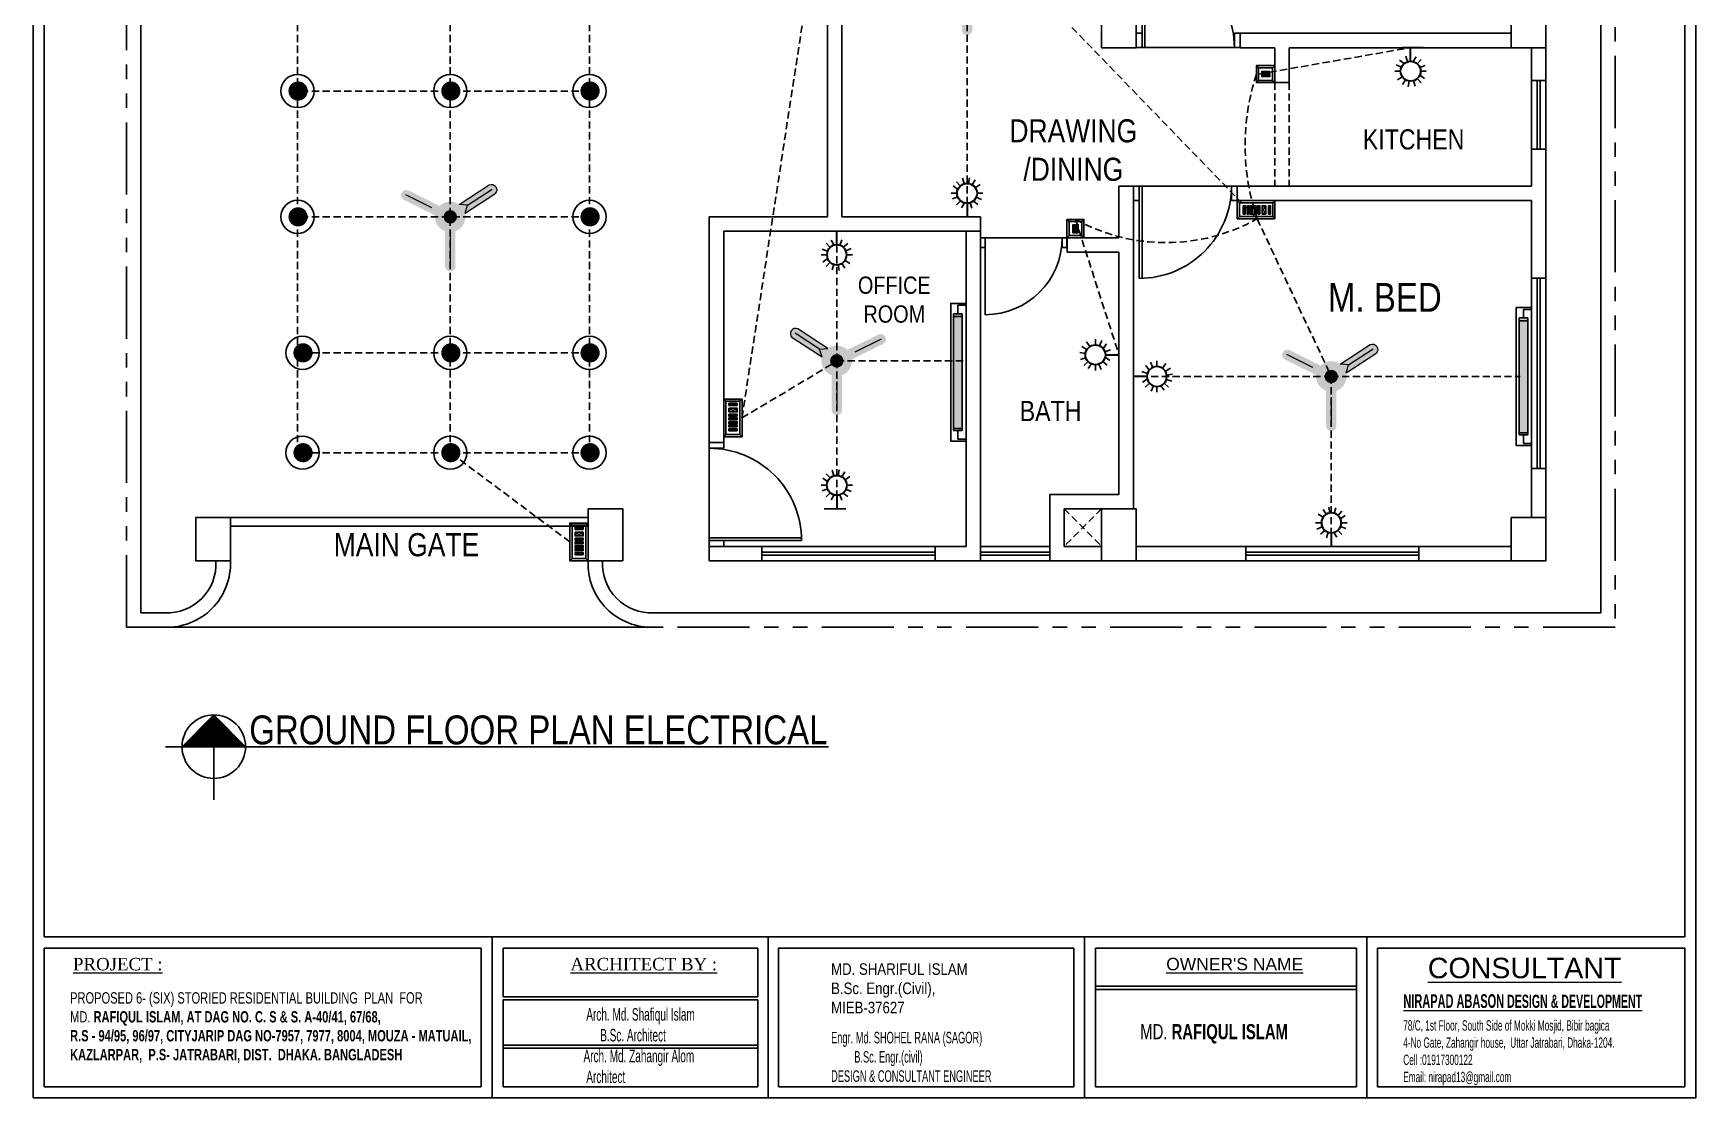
# Model space of a CAD drawing. Header units: inches. Extents: x -159432 to -126829, y -44881 to -40109.
# Drawn here: x -134476 to -133899, y -42599 to -42230 of the extents above; entities that cross this region are included whole.
import ezdxf

# ---------------------------------------------------------------- set-up
doc = ezdxf.new("R2010")
doc.units = ezdxf.units.IN
doc.header["$LTSCALE"] = 10
doc.header["$MEASUREMENT"] = 0
for name, pattern in [('DASHED2', [0.375, 0.25, -0.125]), ('HIDDEN', [0.375, 0.25, -0.125]), ('PHANTOMX2', [5, 2.5, -0.5, 0.5, -0.5, 0.5, -0.5])]:
    doc.linetypes.add(name, pattern=pattern)
doc.layers.get('0').update_dxf_attribs({"color": 140, "lineweight": 25})
for name, color, linetype, lineweight in [('BADHON WIN-1', 10, 'Continuous', 35), ('BOUNDERY', 32, 'PHANTOMX2', 25), ('COLUM', 10, 'Continuous', 25), ('DIM', 6, 'Continuous', 25), ('Dim-1', 7, 'Continuous', 13), ('door', 123, 'Continuous', 25), ('h2', 165, 'Continuous', 30), ('Layer1', 25, 'HIDDEN', 25), ('Layer2', 160, 'HIDDEN', 25), ('Layout3', 222, 'HIDDEN', 30), ('line', 134, 'Continuous', 30), ('Raline', 185, 'Continuous', 30), ('SL', 14, 'Continuous', 30), ('SS', 3, 'Continuous', 20), ('TEXT', 6, 'Continuous', 25), ('TEXT 02', 7, 'Continuous', 9), ('TREE', 8, 'Continuous', 30), ('wall', 7, 'Continuous', 25), ('win', 143, 'Continuous', 25)]:
    doc.layers.add(name, color=color, linetype=linetype, lineweight=lineweight)
doc.styles.add('222', font='arial.ttf')
doc.styles.add('AR8', font='swisscl.ttf', dxfattribs={"height": 10})
doc.styles.add('AREAL', font='arial.ttf')
doc.styles.add('arn', font='ARIALN.TTF')
doc.styles.add('RT', font='romantic.ttf')
doc.styles.add('style1', font='micross.ttf', dxfattribs={"height": 18})

# ---------------------------------------------------------------- blocks, each defined once
blk = doc.blocks.new('D36')
at = {"layer": 'door'}
for p, q in [((27731.72, -1583.1), (27731.72, -1585.1)), ((27736.72, -1583.1), (27731.72, -1583.1)), ((27731.72, -1619.1), (27731.72, -1583.1)), ((27736.72, -1585.1), (27736.72, -1583.1)), ((27731.72, -1585.1), (27736.72, -1585.1)), ((27763.72, -1616.1), (27731.72, -1616.1)), ((27763.72, -1617.1), (27731.72, -1617.1)), ((27736.72, -1617.1), (27731.72, -1617.1)), ((27731.72, -1617.1), (27731.72, -1619.1)), ((27731.72, -1619.1), (27736.72, -1619.1)), ((27736.72, -1619.1), (27736.72, -1617.1))]:
    blk.add_line(p, q, dxfattribs=at)
at = {"layer": 'door', "linetype": 'ByBlock'}
blk.add_ellipse((27731.72, -1617.1), major_axis=(-22.63, -22.63), ratio=1, start_param=2.356194, end_param=3.926991, dxfattribs=at)
blk = doc.blocks.new('FAN')
at = {"layer": 'line'}
h = blk.add_hatch(color=256, dxfattribs=at)
h.paths.add_polyline_path([(0, 7.14), (-1.8, 4.97, -0.175801), (1.8, 4.97)])
h.paths.add_polyline_path([(-6.35, -3.07), (-3.81, -3.67, -0.164914), (-5.25, -0.6)])
h.paths.add_polyline_path([(5.96, -4), (5.12, -1.31, -0.175846), (3.09, -4.29), (3.16, -4.33)])
at = {"layer": 'TREE'}
h = blk.add_hatch(color=102, dxfattribs=at)
h.set_gradient(color1=(22, 194, 68), color2=(172, 207, 0), tint=0.41, name='INVCYLINDER')
h.paths.add_polyline_path([(1.8, 17.3, 0.87787), (-1.8, 17.3), (-1.8, 4.97), (0, 7.14), (1.8, 4.97)])
h = blk.add_hatch(color=102, dxfattribs=at)
h.set_gradient(color1=(22, 194, 68), color2=(172, 207, 0), tint=0.41, name='INVCYLINDER')
h.paths.add_polyline_path([(-5.29, 0, 0.024506), (-5.26, -0.52), (-5.2, -0.49), (-5.25, -0.6, 0.164914), (-3.81, -3.67), (-3.6, -3.72), (-3.7, -3.77, 0.665006), (5.29, 0, 1)])
h.paths.add_polyline_path([(-2.34, 0, -1), (2.34, 0, -1)], flags=16)
h = blk.add_hatch(color=44, dxfattribs=at)
h.set_gradient(color1=(181, 129, 26), color2=(245, 162, 0), tint=0.41, name='CYLINDER')
h.paths.add_polyline_path([(-2.34, 0, 1), (2.34, 0, 1)])
h = blk.add_hatch(color=102, dxfattribs=at)
h.set_gradient(color1=(22, 194, 68), color2=(172, 207, 0), tint=0.41, name='INVCYLINDER')
h.paths.add_polyline_path([(5.96, -4), (3.16, -4.33), (13.5, -11.05, 0.87787), (15.46, -8.03), (5.12, -1.31)])
h.paths.add_polyline_path([(-3.7, -3.77, -0.00679), (-3.81, -3.67), (-6.35, -3.07), (-5.25, -0.6, -0.003812), (-5.26, -0.52), (-16.25, -5.98, 0.87787), (-14.64, -9.21)])
at = {"layer": 'Raline', "lineweight": 15}
for p, q in [((0, 7.14), (0, 17.3)), ((-6.35, -3.07), (-15.44, -7.6)), ((3.09, -4.29), (13.5, -11.05)), ((5.96, -4), (3.16, -4.33)), ((5.12, -1.31), (15.46, -8.03)), ((5.12, -1.31), (5.96, -4)), ((5.96, -4), (14.48, -9.54))]:
    blk.add_line(p, q, dxfattribs=at)
blk.add_arc((14.29, -9.41), 1.82, 244.43087, 49.54656, dxfattribs=at)
blk = doc.blocks.new('tl')
at = {"layer": 'Raline'}
h = blk.add_hatch(color=7, dxfattribs=at)
h.set_gradient(color1=(220, 254, 247), one_color=1, tint=1, name='CYLINDER')
h.paths.add_polyline_path([(-740643.13, -277273.44), (-740646.16, -277273.44), (-740646.16, -277234.62), (-740643.13, -277234.62)])
at = {"layer": 'TREE'}
h = blk.add_hatch(color=203, dxfattribs=at)
h.set_gradient(color1=(189, 131, 208), color2=(108, 93, 201), tint=0.56, name='INVCYLINDER')
h.paths.add_polyline_path([(-740643.13, -277273.44), (-740643.13, -277274.38), (-740646.16, -277274.38), (-740646.16, -277273.44)])
h.paths.add_polyline_path([(-740643.13, -277233.83), (-740643.13, -277234.62), (-740646.16, -277234.62), (-740646.16, -277233.83)])
at = {"layer": 'Dim-1', "lineweight": -2}
for p, q in [((-740646.16, -277274.38), (-740646.16, -277233.83)), ((-740646.16, -277233.83), (-740643.13, -277233.83)), ((-740643.13, -277233.83), (-740643.13, -277274.38)), ((-740643.13, -277274.38), (-740646.16, -277274.38))]:
    blk.add_line(p, q, dxfattribs=at)
at = {"layer": 'Raline'}
for p, q in [((-740644.64, -277230.92), (-740647.45, -277230.92)), ((-740644.64, -277233.83), (-740644.64, -277230.92)), ((-740643.13, -277234.62), (-740646.16, -277234.62)), ((-740643.13, -277273.44), (-740646.16, -277273.44)), ((-740644.64, -277274.38), (-740644.64, -277277.29)), ((-740644.64, -277277.29), (-740647.45, -277277.29))]:
    blk.add_line(p, q, dxfattribs=at)
at = {"layer": 'SL'}
blk.add_lwpolyline([(-740647.45, -277277.96), (-740647.45, -277230.23), (-740642.16, -277230.23), (-740642.16, -277277.96)], close=True, dxfattribs=at)
blk = doc.blocks.new('fgghghg')
for p, q in [((845.87, -13615.05), (845.87, -13622.48)), ((845.87, -13619.39), (845.87, -13615.05)), ((845.87, -13619.39), (845.87, -13619.39))]:
    blk.add_line(p, q)
at = {"color": 131, "lineweight": 35}
blk.add_line((850.57, -13619.39), (845.87, -13619.39), dxfattribs=at)
blk.add_circle((854.03, -13619.39), 3.45, dxfattribs=at)
blk = doc.blocks.new('fhfgjjj')
at = {"linetype": 'DASHED2', "ltscale": 0.8}
for p, q in [((851.16, -13612.89), (850.38, -13610.87)), ((852.39, -13612.66), (852.39, -13610.5)), ((853.73, -13612.93), (855.05, -13611.16)), ((849.05, -13615.24), (847.17, -13614.03)), ((849.83, -13613.8), (848.22, -13612.35)), ((854.94, -13613.78), (856.53, -13612.32)), ((855.68, -13615.08), (857.75, -13614.43)), ((855.81, -13616.61), (857.95, -13616.93)), ((849.11, -13617.19), (847.05, -13617.86)), ((849.72, -13618.31), (848.39, -13620.06)), ((851, -13619.28), (850.13, -13621.26)), ((852.39, -13619.57), (852.39, -13621.74)), ((854.32, -13618.98), (855.53, -13620.78)), ((855.34, -13617.91), (857.19, -13619.04))]:
    blk.add_line(p, q, dxfattribs=at)
blk.add_blockref('fgghghg', (-1.64, 3.28))
blk = doc.blocks.new('sd')
at = {"layer": 'BADHON WIN-1', "color": 0, "lineweight": 25, "ltscale": 0.13}
for p, q in [((13225.67, 879.3), (13224.92, 880.05)), ((13236.8, 879.3), (13237.54, 880.05)), ((13225.67, 874.67), (13224.92, 873.93)), ((13230.21, 877.92), (13230.22, 876.87)), ((13230.22, 876.87), (13230.21, 876.23)), ((13230.44, 877.92), (13230.42, 876.87)), ((13230.44, 876.23), (13230.42, 876.87)), ((13231.43, 877.92), (13231.45, 876.87)), ((13231.45, 876.87), (13231.43, 876.23)), ((13231.67, 877.92), (13231.65, 876.87)), ((13231.67, 876.23), (13231.65, 876.87)), ((13232.72, 877.92), (13232.74, 876.87)), ((13232.74, 876.87), (13232.72, 876.23)), ((13232.96, 877.92), (13232.93, 876.87)), ((13232.96, 876.23), (13232.93, 876.87)), ((13233.77, 877.92), (13233.79, 876.87)), ((13233.79, 876.87), (13233.77, 876.23)), ((13234.01, 877.92), (13233.99, 876.87)), ((13234.01, 876.23), (13233.99, 876.87)), ((13235.06, 877.92), (13235.08, 876.87)), ((13235.08, 876.87), (13235.06, 876.23)), ((13235.3, 877.92), (13235.27, 876.87)), ((13235.3, 876.23), (13235.27, 876.87)), ((13236.8, 874.67), (13237.54, 873.93))]:
    blk.add_line(p, q, dxfattribs=at)
for points in [[(13224.92, 880.05), (13224.92, 873.93), (13237.54, 873.93), (13237.54, 880.05)], [(13225.67, 879.3), (13225.67, 874.67), (13236.8, 874.67), (13236.8, 879.3)], [(13227.06, 878.45), (13227.06, 875.69), (13226.36, 875.69), (13226.36, 878.45)], [(13226.96, 878.32), (13226.96, 875.78), (13226.45, 875.78), (13226.45, 878.32)], [(13230.69, 878.45), (13230.69, 875.69), (13229.99, 875.69), (13229.99, 878.45)], [(13230.59, 878.32), (13230.59, 875.78), (13230.08, 875.78), (13230.08, 878.32)], [(13231.92, 878.45), (13231.92, 875.69), (13231.22, 875.69), (13231.22, 878.45)], [(13231.82, 878.32), (13231.82, 875.78), (13231.31, 875.78), (13231.31, 878.32)], [(13233.21, 878.45), (13233.21, 875.69), (13232.51, 875.69), (13232.51, 878.45)], [(13233.11, 878.32), (13233.11, 875.78), (13232.59, 875.78), (13232.59, 878.32)], [(13234.26, 878.45), (13234.26, 875.69), (13233.56, 875.69), (13233.56, 878.45)], [(13234.16, 878.32), (13234.16, 875.78), (13233.65, 875.78), (13233.65, 878.32)], [(13235.55, 878.45), (13235.55, 875.69), (13234.85, 875.69), (13234.85, 878.45)], [(13235.45, 878.32), (13235.45, 875.78), (13234.93, 875.78), (13234.93, 878.32)]]:
    blk.add_lwpolyline(points, close=True, dxfattribs=at)
for points in [[(13228.72, 875.69), (13228.01, 875.69), (13228.01, 878.45), (13228.72, 878.45)], [(13228.61, 875.78), (13228.1, 875.78), (13228.1, 878.32), (13228.61, 878.32)], [(13228.6, 878.32), (13229.11, 878.32), (13229.11, 875.78), (13228.6, 875.78)], [(13228.72, 878.45), (13229.21, 878.45), (13229.21, 875.69), (13228.72, 875.69)]]:
    blk.add_lwpolyline(points, dxfattribs=at)
for centre, radius in [((13226.4, 878.4), 0.00699), ((13227.01, 878.38), 0.00593), ((13228.06, 878.4), 0.00699), ((13228.66, 878.38), 0.00593), ((13230.03, 878.4), 0.00699), ((13230.64, 878.38), 0.00593), ((13231.26, 878.4), 0.00699), ((13231.87, 878.38), 0.00593), ((13232.55, 878.4), 0.00699), ((13233.16, 878.38), 0.00593), ((13233.6, 878.4), 0.00699), ((13234.21, 878.38), 0.00593), ((13234.89, 878.4), 0.00699), ((13235.5, 878.38), 0.00593), ((13226.41, 875.73), 0.0139), ((13226.7, 877.73), 0.165), ((13226.7, 876.4), 0.165), ((13227.01, 875.73), 0.0117), ((13228.06, 875.73), 0.0139), ((13228.35, 877.73), 0.165), ((13228.35, 876.4), 0.165), ((13228.66, 875.73), 0.0117), ((13228.85, 877.07), 0.165), ((13230.04, 875.73), 0.0139), ((13230.64, 875.73), 0.0117), ((13231.27, 875.73), 0.0139), ((13231.87, 875.73), 0.0117), ((13232.56, 875.73), 0.0139), ((13233.15, 875.73), 0.0117), ((13233.61, 875.73), 0.0139), ((13234.21, 875.73), 0.0117), ((13234.9, 875.73), 0.0139), ((13235.49, 875.73), 0.0117)]:
    blk.add_circle(centre, radius, dxfattribs=at)
for centre, radius, start, end in [((13230.32, 877.92), 0.116, 356.3279, 183.0261), ((13230.32, 876.3), 0.138, 212.8145, 327.2677), ((13231.55, 877.92), 0.116, 356.3279, 183.0261), ((13231.55, 876.3), 0.138, 212.8145, 327.2677), ((13232.84, 877.92), 0.116, 356.3279, 183.0261), ((13232.84, 876.3), 0.138, 212.8145, 327.2677), ((13233.89, 877.92), 0.116, 356.3279, 183.0261), ((13233.89, 876.3), 0.138, 212.8145, 327.2677), ((13235.18, 877.92), 0.116, 356.3279, 183.0261), ((13235.18, 876.3), 0.138, 212.8145, 327.2677)]:
    blk.add_arc(centre, radius, start, end, dxfattribs=at)
blk = doc.blocks.new('g')
at = {"layer": 'BADHON WIN-1', "color": 0, "lineweight": 25, "ltscale": 0.13}
for p, q in [((12364.24, 900.77), (12363.47, 901.54)), ((12365.77, 899.34), (12365.79, 898.24)), ((12366.01, 899.34), (12365.99, 898.24)), ((12366.86, 899.34), (12366.88, 898.24)), ((12367.1, 899.34), (12367.08, 898.24)), ((12368.59, 900.77), (12369.36, 901.54)), ((12364.24, 895.97), (12363.47, 895.2)), ((12365.79, 898.24), (12365.77, 897.58)), ((12366.01, 897.58), (12365.99, 898.24)), ((12366.88, 898.24), (12366.86, 897.58)), ((12367.1, 897.58), (12367.08, 898.24)), ((12368.59, 895.97), (12369.36, 895.2))]:
    blk.add_line(p, q, dxfattribs=at)
for points in [[(12363.47, 901.54), (12363.47, 895.2), (12369.36, 895.2), (12369.36, 901.54)], [(12364.24, 900.77), (12364.24, 895.97), (12368.59, 895.97), (12368.59, 900.77)], [(12366.27, 899.88), (12366.27, 897.02), (12365.55, 897.02), (12365.55, 899.88)], [(12366.17, 899.75), (12366.17, 897.11), (12365.64, 897.11), (12365.64, 899.75)], [(12367.36, 899.88), (12367.36, 897.02), (12366.64, 897.02), (12366.64, 899.88)], [(12367.26, 899.75), (12367.26, 897.11), (12366.73, 897.11), (12366.73, 899.75)]]:
    blk.add_lwpolyline(points, close=True, dxfattribs=at)
for centre, radius in [((12365.59, 899.83), 0.00725), ((12366.22, 899.81), 0.00615), ((12366.68, 899.83), 0.00725), ((12367.31, 899.81), 0.00615), ((12365.6, 897.06), 0.0144), ((12366.22, 897.06), 0.0122), ((12366.69, 897.06), 0.0144), ((12367.31, 897.06), 0.0122)]:
    blk.add_circle(centre, radius, dxfattribs=at)
for centre, radius, start, end in [((12365.89, 899.34), 0.121, 356.32789, 183.02612), ((12366.98, 899.34), 0.121, 356.32789, 183.02612), ((12365.89, 897.66), 0.144, 212.81453, 327.26774), ((12366.98, 897.66), 0.144, 212.81453, 327.26774)]:
    blk.add_arc(centre, radius, start, end, dxfattribs=at)
blk = doc.blocks.new('D1')
at = {"layer": 'door'}
for p, q in [((231942, 594723), (231942, 594673)), ((232042, 594723), (231942, 594723)), ((232042, 594673), (232042, 594723)), ((231942, 594673), (232042, 594673)), ((232742, 593873), (231942, 593873)), ((232042, 593873), (231942, 593873)), ((231942, 593873), (231942, 593823)), ((232042, 593823), (232042, 593873)), ((231942, 593823), (232042, 593823))]:
    blk.add_line(p, q, dxfattribs=at)
at = {"layer": 'door', "linetype": 'ByBlock'}
blk.add_arc((231942, 593873), 800, 0, 90, dxfattribs=at)
blk = doc.blocks.new('door')
at = {"layer": 'door'}
blk.add_line((-148358.38, -38071.49), (-148328.38, -38071.49), dxfattribs=at)
at = {"layer": 'door', "extrusion": (0, 0, -1), "xscale": 0.03333332273177803, "yscale": 0.03333332278998569, "zscale": -0.0333333227645894, "rotation": 90}
blk.add_blockref('D1', (168152.49, -45802.87), dxfattribs=at)

msp = doc.modelspace()

# ---------------------------------------------------------------- hatches: boundary and pattern name
at = {"layer": 'Raline'}
h = msp.add_hatch(color=51, dxfattribs=at)
h.set_gradient(color1=(239, 243, 165), color2=(254, 254, 251), one_color=1, tint=0.99, name='SPHERICAL')
h.paths.add_polyline_path([(-134383.81593, -42246.63603, 1), (-134383.81593, -42253.31738, 1)])
h = msp.add_hatch(color=51, dxfattribs=at)
h.set_gradient(color1=(239, 243, 165), color2=(254, 254, 251), one_color=1, tint=0.99, name='SPHERICAL')
h.paths.add_polyline_path([(-134330.85825, -42246.63603, 1), (-134330.85825, -42253.31738, 1)])
h = msp.add_hatch(color=51, dxfattribs=at)
h.set_gradient(color1=(239, 243, 165), color2=(254, 254, 251), one_color=1, tint=0.99, name='SPHERICAL')
h.paths.add_polyline_path([(-134282.60556, -42246.63603, 1), (-134282.60556, -42253.31738, 1)])
h = msp.add_hatch(color=51, dxfattribs=at)
h.set_gradient(color1=(239, 243, 165), color2=(254, 254, 251), one_color=1, tint=0.99, name='SPHERICAL')
h.paths.add_polyline_path([(-134383.81593, -42290.25169, 1), (-134383.81593, -42296.93304, 1)])
h = msp.add_hatch(color=51, dxfattribs=at)
h.set_gradient(color1=(239, 243, 165), color2=(254, 254, 251), one_color=1, tint=0.99, name='SPHERICAL')
h.paths.add_polyline_path([(-134282.60556, -42290.25169, 1), (-134282.60556, -42296.93304, 1)])
h = msp.add_hatch(color=51, dxfattribs=at)
h.set_gradient(color1=(239, 243, 165), color2=(254, 254, 251), one_color=1, tint=0.99, name='SPHERICAL')
h.paths.add_polyline_path([(-134382.09948, -42337.40393, 1), (-134382.09948, -42344.08528, 1)])
h = msp.add_hatch(color=51, dxfattribs=at)
h.set_gradient(color1=(239, 243, 165), color2=(254, 254, 251), one_color=1, tint=0.99, name='SPHERICAL')
h.paths.add_polyline_path([(-134330.85825, -42337.40393, 1), (-134330.85825, -42344.08528, 1)])
h = msp.add_hatch(color=51, dxfattribs=at)
h.set_gradient(color1=(239, 243, 165), color2=(254, 254, 251), one_color=1, tint=0.99, name='SPHERICAL')
h.paths.add_polyline_path([(-134282.60556, -42337.40393, 1), (-134282.60556, -42344.08528, 1)])
h = msp.add_hatch(color=51, dxfattribs=at)
h.set_gradient(color1=(239, 243, 165), color2=(254, 254, 251), one_color=1, tint=0.99, name='SPHERICAL')
h.paths.add_polyline_path([(-134382.09948, -42372.01078, 1), (-134382.09948, -42378.69213, 1)])
h = msp.add_hatch(color=51, dxfattribs=at)
h.set_gradient(color1=(239, 243, 165), color2=(254, 254, 251), one_color=1, tint=0.99, name='SPHERICAL')
h.paths.add_polyline_path([(-134330.85825, -42372.01078, 1), (-134330.85825, -42378.69213, 1)])
h = msp.add_hatch(color=51, dxfattribs=at)
h.set_gradient(color1=(239, 243, 165), color2=(254, 254, 251), one_color=1, tint=0.99, name='SPHERICAL')
h.paths.add_polyline_path([(-134282.60556, -42372.01078, 1), (-134282.60556, -42378.69213, 1)])
at = {"layer": 'TEXT', "ltscale": 10}
h = msp.add_hatch(dxfattribs=at)
h.set_pattern_fill('ANSI31', color=256, scale=4.330564, angle=225, style=0)
h.set_pattern_definition([(270, (-144306.4, -42477.12874), (0.541320458, -6e-16), [])])
h.paths.add_polyline_path([(-134413.03285, -42466.26644), (-134424.04176, -42477.27536), (-134402.02394, -42477.27536)])
h.paths.add_polyline_path([(-134417.45022, -42477.36025), (-134408.55674, -42477.36025), (-134408.55674, -42468.85271), (-134417.45022, -42468.85271)], flags=9)

# ---------------------------------------------------------------- linework, layer by layer
at = {"layer": 'BOUNDERY'}
msp.add_lwpolyline([(-134443.28725, -41787.82783), (-133927.28725, -41787.82783), (-133927.28725, -42435.82783), (-134443.28725, -42435.82783)], close=True, dxfattribs=at)
at = {"layer": 'COLUM'}
for points in [[(-134105.28725, -42214.94042), (-134093.28725, -42214.94042), (-134093.28725, -42234.94042), (-134105.28725, -42234.94042), (-134105.28725, -42214.94042)], [(-133951.28725, -42216.94042), (-133951.28725, -42234.94042), (-133963.28725, -42234.94042), (-133963.28725, -42216.94042), (-133951.28725, -42216.94042)], [(-134271.28725, -42394.82783), (-134271.28725, -42412.82783), (-134283.28725, -42412.82783), (-134283.28725, -42394.82783), (-134271.28725, -42394.82783)], [(-134105.28725, -42394.82783), (-134093.28725, -42394.82783), (-134093.28725, -42412.82783), (-134105.28725, -42412.82783), (-134105.28725, -42394.82783)], [(-134407.28725, -42397.82783), (-134407.28725, -42412.82783), (-134419.28725, -42412.82783), (-134419.28725, -42397.82783), (-134407.28725, -42397.82783)], [(-133951.28725, -42397.82784), (-133951.28725, -42412.82784), (-133963.28725, -42412.82784), (-133963.28725, -42397.82784), (-133951.28725, -42397.82784)]]:
    msp.add_lwpolyline(points, dxfattribs=at)
at = {"layer": 'DIM'}
msp.add_line((-134430.21948, -42435.82783), (-134260.35502, -42435.82783), dxfattribs=at)
at = {"layer": 'door', "linetype": 'HIDDEN'}
for p, q in [((-134045.28725, -42247.053), (-134045.28725, -42282.94042)), ((-134040.28725, -42247.053), (-134040.28725, -42282.94042))]:
    msp.add_line(p, q, dxfattribs=at)
at = {"layer": 'door'}
for p, q in [((-134407.28725, -42397.82783), (-134283.28725, -42397.82783)), ((-134407.28725, -42400.82783), (-134283.28725, -42400.82783))]:
    msp.add_line(p, q, dxfattribs=at)
at = {"layer": 'h2', "linetype": 'HIDDEN'}
for p, q in [((-134118.28725, -42394.82783), (-134105.28725, -42407.82783)), ((-134105.28725, -42394.82783), (-134118.28725, -42407.82783))]:
    msp.add_line(p, q, dxfattribs=at)
at = {"layer": 'Layer1'}
for p, q in [((-134384.00369, -42204.24116), (-134384.00369, -42375.34823)), ((-134331.04601, -42204.24116), (-134331.04601, -42375.34823)), ((-134282.79332, -42204.24116), (-134282.79332, -42375.34823)), ((-134151.92691, -42211.70755), (-134151.92691, -42293.58914)), ((-134050.85977, -42244.11104), (-133998.19868, -42234.94042)), ((-134282.79332, -42249.97348), (-134384.00369, -42249.97348)), ((-134282.79332, -42293.58914), (-134384.00369, -42293.58914)), ((-134114.34528, -42294.48587), (-134099.28725, -42341.41363)), ((-134051.38507, -42294.28238), (-134025.67026, -42348.93967)), ((-134197.0795, -42343.50941), (-134197.0795, -42298.58914)), ((-134282.79332, -42340.74138), (-134384.00369, -42340.74138)), ((-134229.94529, -42363.28765), (-134196.804, -42343.50941)), ((-134197.0795, -42343.50941), (-134197.0795, -42394.82783)), ((-134197.0795, -42343.50941), (-134152.28725, -42343.50941)), ((-134025.67026, -42348.93967), (-134094.28725, -42348.93967)), ((-134025.68689, -42348.93967), (-134025.68689, -42407.82783)), ((-134025.68689, -42348.93967), (-133960.18689, -42348.93967)), ((-134282.79332, -42375.34823), (-134384.00369, -42375.34823)), ((-134289.62921, -42406.28765), (-134331.04601, -42375.34823))]:
    msp.add_line(p, q, dxfattribs=at)
at = {"layer": 'Layer2'}
for centre, radius, start, end in [((-133975.43422, -42268.82653), 80.10326, 162.02840818, 198.5292009), ((-134083.04852, -42237.65676), 64.87708, 241.15767913, 299.21269383)]:
    msp.add_arc(centre, radius, start, end, dxfattribs=at)
at = {"layer": 'Layout3'}
for p, q in [((-134229.94529, -42363.28765), (-134196.39767, -42144.36379)), ((-134196.39767, -42144.36379), (-134051.38507, -42294.28238))]:
    msp.add_line(p, q, dxfattribs=at)
at = {"layer": 'line'}
for p, q in [((-134471.82303, -42543.25412), (-133903.13719, -42543.25412)), ((-134316.50693, -42598.98738), (-134316.50693, -42543.25412)), ((-134220.82885, -42598.98738), (-134220.82885, -42543.25412)), ((-134111.17245, -42598.98738), (-134111.17245, -42543.25412)), ((-134013.4045, -42598.98738), (-134013.4045, -42543.25412)), ((-134471.82303, -42547.17218), (-134320.29525, -42547.17218)), ((-134320.29525, -42595.19906), (-134320.29525, -42547.17218)), ((-134312.71862, -42563.99696), (-134312.71862, -42547.17218)), ((-134312.71862, -42547.17218), (-134224.49715, -42547.17218)), ((-134292.46566, -42547.17218), (-134224.49715, -42547.17218)), ((-134224.49715, -42563.99696), (-134224.49715, -42547.17218)), ((-134217.26415, -42573.92595), (-134217.26415, -42547.17218)), ((-134217.26415, -42547.17218), (-134114.89228, -42547.17218)), ((-134114.89228, -42575.00833), (-134114.89228, -42547.17218)), ((-134107.45262, -42573.92595), (-134107.45262, -42547.17218)), ((-134107.45262, -42547.17218), (-134016.91767, -42547.17218)), ((-134016.91767, -42595.19907), (-134016.91767, -42547.17218)), ((-134009.68467, -42547.17218), (-133903.13719, -42547.17218)), ((-134009.68467, -42595.19907), (-134009.68467, -42547.17218)), ((-134107.45262, -42560.34649), (-134016.91767, -42560.34649)), ((-134107.45262, -42561.42886), (-134016.91767, -42561.42886)), ((-134312.71862, -42563.99696), (-134224.49715, -42563.99696)), ((-134312.71862, -42595.19906), (-134312.71862, -42565.07933)), ((-134312.71862, -42565.07933), (-134224.49715, -42565.07933)), ((-134224.49715, -42595.19907), (-134224.49715, -42565.07933)), ((-134217.26415, -42595.19907), (-134217.26415, -42573.92595)), ((-134107.45262, -42595.19907), (-134107.45262, -42573.92595)), ((-134312.48005, -42580.7581), (-134224.49715, -42580.7581)), ((-134312.48005, -42581.84047), (-134224.49715, -42581.84047))]:
    msp.add_line(p, q, dxfattribs=at)
msp.add_lwpolyline([(-134475.61135, -41732.56933), (-134475.61135, -42598.98738), (-133899.34887, -42598.98738), (-133899.34887, -41732.56933)], close=True, dxfattribs=at)
for points in [[(-133903.13719, -42543.25412), (-133903.13719, -41736.35764), (-134471.82303, -41736.35764), (-134471.82303, -42543.25412)], [(-134471.82303, -42547.17218), (-134471.82303, -42595.19906), (-134320.29525, -42595.19906)], [(-134009.68467, -42595.19906), (-133903.13719, -42595.19906), (-133903.13719, -42547.17218)], [(-134217.26415, -42595.19906), (-134114.89228, -42595.19906), (-134114.89228, -42575.00833)], [(-134312.71862, -42595.19906), (-134224.49715, -42595.19906)], [(-134107.45262, -42595.19906), (-134016.91767, -42595.19906)]]:
    msp.add_lwpolyline(points, dxfattribs=at)
at = {"layer": 'Raline', "lineweight": 25}
for centre in [(-134384.00369, -42249.97348), (-134331.04601, -42249.97348), (-134282.79332, -42249.97348), (-134384.00369, -42293.58914), (-134282.79332, -42293.58914), (-134382.28725, -42340.74138), (-134331.04601, -42340.74138), (-134282.79332, -42340.74138), (-134382.28725, -42375.34823), (-134331.04601, -42375.34823), (-134282.79332, -42375.34823)]:
    msp.add_circle(centre, 5.76378, dxfattribs=at)
at = {"layer": 'TEXT', "ltscale": 10}
for p, q in [((-134413.03285, -42466.26644), (-134424.04176, -42477.27536)), ((-134413.03285, -42466.26644), (-134402.02394, -42477.27536)), ((-134429.77429, -42477.27536), (-134399.41182, -42477.27536)), ((-134413.03285, -42477.27536), (-134413.03285, -42495.68983)), ((-134199.97185, -42477.27536), (-134399.85865, -42477.27536))]:
    msp.add_line(p, q, dxfattribs=at)
msp.add_ellipse((-134413.03285, -42477.27536), major_axis=(-7.78448, -7.78448), ratio=1, start_param=4.71238898, end_param=10.995574288, dxfattribs=at)
at = {"layer": 'wall'}
for p, q in [((-134200.28725, -42293.58914), (-134200.28725, -42170.82783)), ((-134195.28725, -42293.58914), (-134195.28725, -42165.82783)), ((-134057.28725, -42229.94042), (-133963.28725, -42229.94042)), ((-134057.28725, -42234.94042), (-134057.28725, -42229.94042)), ((-134105.28725, -42234.94042), (-134100.28725, -42234.94042)), ((-134057.28725, -42234.94042), (-134045.28725, -42234.94042)), ((-134040.28725, -42234.94042), (-133956.28725, -42234.94042)), ((-134045.28725, -42247.053), (-134040.28725, -42247.053)), ((-133951.28725, -42246.36566), (-133956.28725, -42246.36566)), ((-133956.28725, -42270.11754), (-133951.28725, -42270.11754)), ((-134099.28725, -42282.94042), (-134094.28725, -42282.94042)), ((-134058.28725, -42282.94042), (-133956.28725, -42282.94042)), ((-134058.28725, -42287.94042), (-133956.28725, -42287.94042)), ((-134241.28725, -42293.58914), (-134241.28725, -42371.82783)), ((-134200.28725, -42293.58914), (-134241.28725, -42293.58914)), ((-134195.28725, -42293.58914), (-134147.28725, -42293.58914)), ((-134147.28725, -42293.58914), (-134147.28725, -42412.82783)), ((-134236.28725, -42298.58914), (-134236.28725, -42371.82783)), ((-134236.28725, -42298.58914), (-134147.28725, -42298.58914)), ((-134152.28725, -42298.58914), (-134152.28725, -42407.82783)), ((-134117.28725, -42300.82783), (-134117.28725, -42305.82783)), ((-134117.28725, -42300.82783), (-134099.28725, -42300.82783)), ((-134117.28725, -42305.82783), (-134099.28725, -42305.82783)), ((-133951.28725, -42314.88413), (-133956.28725, -42314.88413)), ((-134241.28725, -42371.82783), (-134236.28725, -42371.82783)), ((-133951.28725, -42380.88413), (-133956.28725, -42380.88413)), ((-134123.28725, -42389.82783), (-134099.28725, -42389.82783)), ((-134105.28725, -42394.82783), (-134118.28725, -42394.82783)), ((-134241.28725, -42407.82783), (-134223.03646, -42407.82783)), ((-134241.28725, -42407.82783), (-134241.28725, -42412.82783)), ((-134241.28725, -42412.82783), (-134223.03646, -42412.82783)), ((-134223.03646, -42407.82783), (-134223.03646, -42412.82783)), ((-134163.03646, -42407.82783), (-134152.28725, -42407.82783)), ((-134163.03646, -42412.82783), (-134163.03646, -42407.82783)), ((-134163.03646, -42412.82783), (-134147.28725, -42412.82783)), ((-134105.28725, -42412.82783), (-134123.28725, -42412.82783)), ((-134105.28725, -42407.82783), (-134118.28725, -42407.82783)), ((-134093.28725, -42407.82783), (-134055.28725, -42407.82783)), ((-134093.28725, -42412.82783), (-134055.28725, -42412.82783)), ((-134055.28725, -42412.82783), (-134055.28725, -42407.82783)), ((-134055.28725, -42412.82783), (-134055.28725, -42407.82783)), ((-133995.28725, -42407.82783), (-133963.28725, -42407.82783)), ((-133995.28725, -42412.82783), (-133995.28725, -42407.82783)), ((-133995.28725, -42412.82783), (-133995.28725, -42407.82783)), ((-133995.28725, -42412.82783), (-133963.28725, -42412.82783))]:
    msp.add_line(p, q, dxfattribs=at)
at = {"layer": 'wall', "ltscale": 0.5}
for p, q in [((-134045.28725, -42246.94042), (-134045.28725, -42234.94042)), ((-134040.28725, -42246.94042), (-134040.28725, -42234.94042)), ((-133956.28725, -42246.36566), (-133956.28725, -42234.94042)), ((-133951.28725, -42246.36566), (-133951.28725, -42234.94042)), ((-133956.28725, -42282.94042), (-133956.28725, -42270.11754)), ((-133951.28725, -42314.88413), (-133951.28725, -42270.11754)), ((-134099.28725, -42300.82783), (-134099.28725, -42282.94042)), ((-134094.28725, -42394.82783), (-134094.28725, -42282.94042)), ((-134094.28725, -42394.82783), (-134094.28725, -42282.94042)), ((-134058.28725, -42287.94042), (-134058.28725, -42282.94042)), ((-133956.28725, -42314.88413), (-133956.28725, -42287.94042)), ((-134099.28725, -42389.82783), (-134099.28725, -42305.82783)), ((-133956.28725, -42397.82784), (-133956.28725, -42380.88413)), ((-133951.28725, -42397.82784), (-133951.28725, -42380.88413)), ((-134123.28725, -42412.82783), (-134123.28725, -42389.82783)), ((-134118.28725, -42407.82783), (-134118.28725, -42394.82783))]:
    msp.add_line(p, q, dxfattribs=at)
msp.add_lwpolyline([(-134428.29048, -42430.82783), (-134438.28725, -42430.82783), (-134438.28725, -41792.82783), (-133932.28725, -41792.82783), (-133932.28725, -42430.82783), (-134262.28402, -42430.82783)], dxfattribs=at)
for centre, radius, start, end in [((-134429.19264, -42413.91931), 21.93257, 267.31654738, 2.85252397), ((-134261.38186, -42413.91931), 21.93257, 177.14747603, 272.68345262), ((-134429.19264, -42413.91931), 16.93257, 267.31654738, 2.85252397), ((-134261.38186, -42413.91931), 16.93257, 177.14747603, 272.68345262)]:
    msp.add_arc(centre, radius, start, end, dxfattribs=at)
at = {"layer": 'win'}
for p, q in [((-133956.28725, -42246.36566), (-133956.28725, -42270.11754)), ((-133954.28725, -42246.36566), (-133954.28725, -42270.11754)), ((-133953.28725, -42270.11754), (-133953.28725, -42246.36566)), ((-133951.28725, -42246.36566), (-133951.28725, -42270.11754)), ((-133956.28725, -42314.88413), (-133956.28725, -42380.88413)), ((-133954.28725, -42314.88413), (-133954.28725, -42380.88413)), ((-133953.28725, -42380.88413), (-133953.28725, -42314.88413)), ((-133951.28725, -42380.88413), (-133951.28725, -42314.88413)), ((-134163.03646, -42407.82783), (-134223.03646, -42407.82783)), ((-134163.03646, -42409.82783), (-134223.03646, -42409.82783)), ((-134163.03646, -42410.82783), (-134223.03646, -42410.82783)), ((-134163.03646, -42412.82783), (-134223.03646, -42412.82783)), ((-134123.28725, -42407.82783), (-134147.28725, -42407.82783)), ((-134123.28725, -42409.82783), (-134147.28725, -42409.82783)), ((-134123.28725, -42410.82783), (-134147.28725, -42410.82783)), ((-134123.28725, -42412.82783), (-134147.28725, -42412.82783)), ((-133995.28725, -42407.82783), (-134055.28725, -42407.82783)), ((-133995.28725, -42407.82783), (-134055.28725, -42407.82783)), ((-133995.28725, -42409.82783), (-134055.28725, -42409.82783)), ((-133995.28725, -42409.82783), (-134055.28725, -42409.82783)), ((-134055.28725, -42410.82783), (-133995.28725, -42410.82783)), ((-134055.28725, -42410.82783), (-133995.28725, -42410.82783)), ((-133995.28725, -42412.82783), (-134055.28725, -42412.82783))]:
    msp.add_line(p, q, dxfattribs=at)

# ---------------------------------------------------------------- block references
for p, rotation in [((-120382.08217, -41390.7102), 270), ((-147768.04342, -43137.81936), 90), ((-133255.05703, -55957.53014), 180), ((-147813.19601, -43239.05805), 90)]:
    msp.add_blockref('fhfgjjj', p, dxfattribs=dict(rotation=rotation))
at = {"xscale": -1}
for p, rotation in [((-147813.19601, -41454.35892), 90), ((-134938.51747, -55965.05618), 180), ((-120409.57038, -43252.05805), 270)]:
    msp.add_blockref('fhfgjjj', p, dxfattribs=dict(at, rotation=rotation))
at = {"layer": 'door', "xscale": -1, "rotation": 270}
msp.add_blockref('D36', (-132474.18337, -69966.6598), dxfattribs=at)
at = {"layer": 'door', "rotation": 270}
msp.add_blockref('D36', (-132475.18337, -14551.22104), dxfattribs=at)
at = {"layer": 'door'}
msp.add_blockref('D36', (-161973.00663, -40788.72395), dxfattribs=at)
at = {"layer": 'Layout3', "linetype": 'HIDDEN', "rotation": 180}
for p in [(-134151.92691, -42211.70755), (-134197.0795, -42343.50941)]:
    msp.add_blockref('FAN', p, dxfattribs=at)
at = {"layer": 'Layout3', "linetype": 'HIDDEN', "xscale": -1, "rotation": 180}
for p in [(-134331.06264, -42293.58914), (-134025.68689, -42348.93967)]:
    msp.add_blockref('FAN', p, dxfattribs=at)
at = {"layer": 'SL', "rotation": 180}
for p in [(-874799.73277, -319601.54785), (-874603.73277, -319603.03547)]:
    msp.add_blockref('tl', p, dxfattribs=at)
at = {"layer": 'SS', "xscale": -1}
for p, rotation in [((-134946.8268, -54610.5266), 270), ((-146480.76084, -41399.28828), 180)]:
    msp.add_blockref('g', p, dxfattribs=dict(at, rotation=rotation))
at = {"layer": 'SS', "xscale": 1.036799999885261, "yscale": 1.036800000118092, "zscale": 1.0368}
for p, rotation in [((-120333.60585, -41381.85064), 180), ((-135142.37702, -28645.14643), 270), ((-135195.71898, -28688.14643), 270)]:
    msp.add_blockref('sd', p, dxfattribs=dict(at, rotation=rotation))
at = {"layer": 'wall', "xscale": -1, "rotation": 180}
msp.add_blockref('door', (14211.08954, -80372.31519), dxfattribs=at)

# ---------------------------------------------------------------- texts
at = {"layer": 'TEXT', "ltscale": 10, "style": 'RT'}
msp.add_text('N', height=7.08962, rotation=180, dxfattribs=at).set_placement((-134409.38394, -42469.89421))
at = {"layer": 'TEXT', "style": 'arn'}
for s, insert, char_height, width, attachment_point in [('\\A1;\\pt90;DRAWING\\P/DINING ', (-134115.10391, -42259.76987), 8, 46.1045566, 2), ('\\A1;KITCHEN', (-133997.14489, -42270.33382), 7, 35.9533561, 8), ('\\A1;OFFICE ROOM', (-134177.15546, -42314.28214), 6, 41.0754434, 2), ('\\A1;M. BED  ', (-134007.12035, -42316.51023), 10, 63.6675307, 2), ('\\A1;BATH', (-134122.98564, -42364.40963), 7, 36.1491269, 8), ('\\A1;MAIN GATE', (-134346.23789, -42403.25093), 8, 50.0008731, 2)]:
    msp.add_mtext(s, dxfattribs=dict(at, insert=insert, char_height=char_height, width=width, attachment_point=attachment_point))
at = {"layer": 'TEXT', "ltscale": 10, "insert": (-134300.51482, -42476.60749), "char_height": 10, "width": 243.8199396, "attachment_point": 8, "style": 'arn'}
msp.add_mtext('GROUND FLOOR PLAN ELECTRICAL', dxfattribs=at)
at = {"layer": 'TEXT 02', "attachment_point": 1}
for s, insert, char_height, width, style in [('{\\fTimes New Roman|b0|i0|c0|p18;\\LPROJECT :}', (-134461.83047, -42550.49864), 4.3260752, 31.2412658, '222'), ('{\\fTimes New Roman|b0|i0|c0|p18;\\LARCHITECT BY :}', (-134289.4039, -42550.49864), 4.3260752, 51.4273821, '222'), ("{\\fSwis721 Lt BT|b0|i0|c0|p34;\\L\\C0;OWNER'S NAME}", (-134082.89543, -42550.4834), 4.3260752, 46.1770963, '222'), ('\\pt1.387;{\\fArial|b0|i0|c0|p34;\\L\\C7;CONSULTANT}', (-133992.21505, -42550.45664), 7.0858239, 46.9656918, 'AR8'), ('{\\fArial Narrow|b0|i0|c0|p34;MD. SHARIFUL ISLAM\\PB.Sc. Engr.(Civil),\\PMIEB-37627}', (-134199.06619, -42552.37852), 4, 87.9523348, '222'), ('\\pt6.13;{\\fArial|b0|i0|c161|p34;\\W0.7;PROPOSED 6- (SIX) STORIED RESIDENTIAL BUILDING  PLAN  FOR \\fArial|b0|i0|c0|p34;\\P\\fArial|b0|i0|c161|p34;MD.\\fArial|b1|i0|c0|p34; RAFIQUL ISLAM, AT DAG NO. C. S & S. A-40/41, 67/68,\\PR.S - 94/95, 96/97, CITYJARIP DAG NO-7957, 7977, 8004, MOUZA - MATUAIL, \\PKAZLARPAR,  P.S- JATRABARI, DIST.  DHAKA. BANGLADESH}', (-134462.83875, -42562.40368), 3.93279565, 138.9134247, 'AREAL'), ('{\\fArial Narrow|b0|i0|c0|p34;\\W0.7;\\P Arch. Md. Shafiqul Islam\\P      B.Sc. Architect\\PArch. Md. Zahangir Alom\\P Architect}', (-134284.8669, -42560.71031), 4.3260752, 71.4094034, '222'), ('{\\fArial|b0|i0|c161|p34;\\W0.7;MD.\\fArial|b1|i0|c0|p34; RAFIQUL ISLAM}', (-134091.90678, -42573.43781), 5.2677444, 74.9110502, 'AREAL'), ('{\\fArial Narrow|b0|i0|c0|p34;\\W0.7;Engr. Md. SHOHEL RANA (SAGOR)\\P         B.Sc. Engr.(civil)  \\PDESIGN & CONSULTANT ENGINEER  }', (-134199.06619, -42576.14078), 4, 87.9523348, '222')]:
    msp.add_mtext(s, dxfattribs=dict(at, insert=insert, char_height=char_height, width=width, style=style))
at = {"layer": 'TEXT 02', "color": 1, "insert": (-134000.69748, -42563.07752), "char_height": 5.15028873, "width": 131.1199071, "attachment_point": 1, "style": 'AR8'}
msp.add_mtext('\\pt1.04;{\\fArial Narrow|b1|i0|c0|p34;\\H0.9231x;\\W0.7;\\LNIRAPAD ABASON\\fArial Narrow|b0|i0|c0|p34;\\H0.965x; \\fArial Narrow|b1|i0|c0|p34;DESIGN & DEVELOPMENT}', dxfattribs=at)
at = {"layer": 'TEXT 02', "color": 3, "insert": (-134000.74146, -42572.12822), "char_height": 3.5718421, "width": 98.4991377, "attachment_point": 1, "style": 'style1'}
msp.add_mtext('{\\fArial Narrow|b0|i0|c0|p34;\\W0.7;78/C, 1st Floor, South Side of Mokki Mosjid, Bibir bagica\\P4-No Gate, Zahangir house,  Uttar Jatrabari, Dhaka-1204. \\PCell :01917300122 \\PEmail: nirapad13@gmail.com}', dxfattribs=at)

doc.saveas('drawing.dxf')
